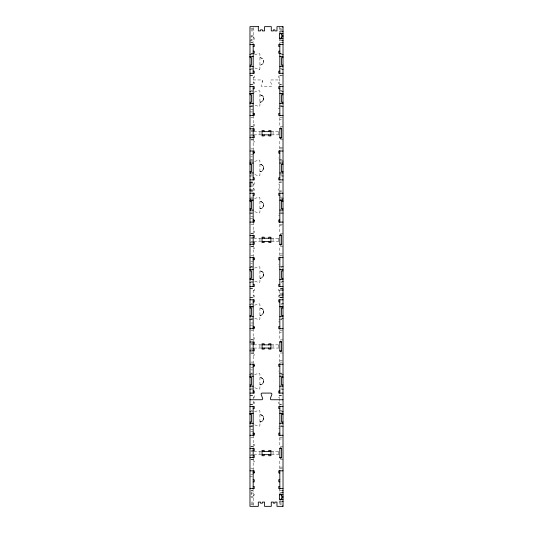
<?xml version="1.0" encoding="UTF-8"?>
<svg xmlns="http://www.w3.org/2000/svg" width="533" height="533" viewBox="0 0 533 533"><rect width="100%" height="100%" fill="white"/><g stroke="black" fill="none" stroke-linecap="round" stroke-linejoin="round"><path stroke-width="0.4" stroke-dasharray="2.67 2" d="M263.529 62.374L263.422 60.082M263.222 63.141L262.136 64.4L260.67 65.046M254.574 54.899L258.858 53.4A1.066 1.066 0 0 1 259.924 54.466L259.924 68.324A1.066 1.066 0 0 1 258.858 69.39L254.574 67.884M254.181 92.149L258.858 90.51A1.066 1.066 0 0 1 259.924 91.576L259.924 105.434A1.066 1.066 0 0 1 258.858 106.5L254.574 105.001M254.574 161.499L258.858 160A1.066 1.066 0 0 1 259.924 161.066L259.924 174.924A1.066 1.066 0 0 1 258.858 175.99L254.574 174.484M254.574 198.616L258.858 197.11A1.066 1.066 0 0 1 259.924 198.176L259.924 212.034A1.066 1.066 0 0 1 258.858 213.1L254.574 211.601M254.574 268.099L258.858 266.6A1.066 1.066 0 0 1 259.924 267.666L259.924 281.524A1.066 1.066 0 0 1 258.858 282.59L254.574 281.084M254.574 305.216L258.858 303.71A1.066 1.066 0 0 1 259.924 304.776L259.924 318.634A1.066 1.066 0 0 1 258.858 319.7L254.574 318.201M254.574 374.699L258.858 373.2A1.066 1.066 0 0 1 259.924 374.266L259.924 388.124A1.066 1.066 0 0 1 258.858 389.19L254.574 387.684M254.574 411.816L258.858 410.31A1.066 1.066 0 0 1 259.924 411.376L259.924 425.234A1.066 1.066 0 0 1 258.858 426.3L254.574 424.801M260.264 102.223C264.661 102.063 264.661 94.954 260.264 94.794M260.264 171.706C264.661 171.546 264.661 164.437 260.264 164.277M260.264 208.823C264.661 208.663 264.661 201.554 260.264 201.394M260.264 278.306C264.661 278.146 264.661 271.037 260.264 270.877M260.264 315.423C264.661 315.263 264.661 308.154 260.264 307.994M260.264 384.906C264.661 384.746 264.661 377.637 260.264 377.477M260.264 422.023C264.661 421.863 264.661 414.754 260.264 414.594M250.776 28.782L253.175 28.782M279.825 28.782L281.424 28.782M251.176 29.848L253.175 29.848M279.825 29.848L283.023 29.848M251.176 30.914L253.175 30.914M279.825 30.914L283.023 30.914M279.825 31.627L283.023 31.627M251.043 35.531L253.175 35.531M250.776 36.597L253.175 36.597M253.175 37.843L254.241 37.843L254.241 39.975L250.776 39.975M249.977 40.328L251.576 40.328L251.576 36.597M279.825 40.328L283.023 40.328M249.977 42.107L253.175 42.107M251.176 42.287L253.175 42.287L253.175 26.65M279.825 42.287L283.023 42.287M250.776 53.3L253.175 53.3M251.176 53.4L251.976 53.4M279.825 53.4L281.924 53.4M251.176 54.466L251.976 54.466M281.024 54.466L281.824 54.466M251.076 68.324L253.175 68.324M279.825 68.324L281.924 68.324M251.176 69.39L252.775 69.39M281.024 69.39L281.824 69.39M249.977 75.419L253.175 75.419L253.175 85.9M281.424 75.419L279.825 75.419L279.825 85.9M249.977 75.506L254.241 75.506L254.241 77.638L253.175 77.638M283.023 75.506L278.759 75.506L278.759 77.638L279.825 77.638M253.175 79.95L261.596 79.95A1.066 1.066 0 0 1 262.596 81.382L261.17 85.24A1.066 1.066 0 0 0 262.189 86.612L270.811 86.612A1.066 1.066 0 0 0 271.83 85.24L270.404 81.382A1.066 1.066 0 0 1 271.404 79.95L279.825 79.95M253.175 82.262L254.241 82.262L254.241 84.394L249.977 84.394M279.825 82.262L278.759 82.262L278.759 84.394L281.604 84.394M249.977 84.48L253.175 84.48M279.825 84.48L281.424 84.48M251.076 90.51L252.475 90.51M279.825 90.51L281.924 90.51M251.176 91.576L252.775 91.576M281.024 91.576L281.824 91.576M251.076 105.434L253.175 105.434M279.825 105.434L281.924 105.434M251.176 106.5L252.775 106.5M281.024 106.5L281.824 106.5M250.776 106.6L252.376 106.6M281.957 106.6L278.759 106.6L278.759 108.732L279.825 108.732M250.776 109.798L253.175 109.798M249.977 111.93L254.241 111.93M250.776 117.613L253.175 117.613M279.825 117.613L283.023 117.613M279.825 119.212L281.424 119.212M253.175 124.456L254.241 124.456L254.241 126.588L250.776 126.588M250.776 126.674L253.175 126.674M283.023 126.674L279.825 126.674L279.825 116.547M250.776 130.585L253.175 130.585M250.776 131.651L253.175 131.651M253.928 131.651L262.056 131.651M270.944 131.651L279.825 131.651M250.776 134.849L253.175 134.849M253.928 134.849L261.35 134.849M271.65 134.849L279.825 134.849M249.977 135.915L253.175 135.915M250.776 139.826L253.175 139.826M283.023 139.826L279.825 139.826L279.825 149.953M250.776 139.912L254.241 139.912L254.241 142.044L253.175 142.044M279.825 147.288L283.023 147.288M250.776 148.887L253.175 148.887M279.825 148.887L283.023 148.887M250.776 154.57L253.175 154.57M250.776 156.702L252.376 156.702M249.977 159.9L252.376 159.9M281.604 159.9L278.759 159.9L278.759 157.768M251.076 160L252.475 160M279.825 160L281.924 160M251.176 161.066L252.775 161.066M281.024 161.066L281.824 161.066M251.076 174.924L252.475 174.924M279.825 174.924L281.924 174.924M251.176 175.99L252.775 175.99M281.024 175.99L281.824 175.99M249.977 182.019L253.175 182.019L253.175 192.5M281.424 182.019L279.825 182.019L279.825 192.5M249.977 182.106L254.241 182.106L254.241 184.238L253.175 184.238M281.604 182.106L278.759 182.106L278.759 184.238L279.825 184.238M249.977 182.533L253.175 182.533M249.977 183.905L253.175 183.905M249.977 185.118L253.175 185.118M249.977 186.55L253.175 186.55M253.175 188.862L254.241 188.862L254.241 190.994L249.977 190.994M279.825 188.862L278.759 188.862L278.759 190.994L281.604 190.994M249.977 189.195L253.175 189.195M249.977 190.567L253.175 190.567M249.977 191.081L253.175 191.081M279.825 191.081L281.424 191.081M251.076 197.11L252.475 197.11M279.825 197.11L281.924 197.11M251.176 198.176L252.775 198.176M281.024 198.176L281.824 198.176M251.076 212.034L252.475 212.034M279.825 212.034L281.924 212.034M251.176 213.1L252.775 213.1M281.024 213.1L281.824 213.1M250.776 213.2L252.376 213.2M281.604 213.2L278.759 213.2L278.759 215.332L279.825 215.332M250.776 216.398L253.175 216.398M249.977 218.53L254.241 218.53M250.776 224.213L253.175 224.213M279.825 224.213L283.023 224.213M279.825 225.812L281.424 225.812M253.175 231.056L254.241 231.056L254.241 233.188L250.776 233.188M250.776 233.274L253.175 233.274M283.023 233.274L279.825 233.274L279.825 223.147M250.776 237.185L253.175 237.185M250.776 238.251L253.175 238.251M253.928 238.251L262.056 238.251M270.944 238.251L279.825 238.251M250.776 241.449L253.175 241.449M253.928 241.449L261.35 241.449M271.65 241.449L279.825 241.449M249.977 242.515L253.175 242.515M250.776 246.426L253.175 246.426M283.023 246.426L279.825 246.426L279.825 256.553M250.776 246.513L254.241 246.513L254.241 248.644L253.175 248.644M279.825 253.888L283.023 253.888M250.776 255.487L253.175 255.487M279.825 255.487L283.023 255.487M250.776 261.17L253.175 261.17M250.776 263.302L252.376 263.302M249.977 266.5L252.376 266.5M281.604 266.5L278.759 266.5L278.759 264.368M251.076 266.6L252.475 266.6M281.024 266.6L281.824 266.6M251.176 267.666L252.775 267.666M281.024 267.666L281.824 267.666M251.076 281.524L253.175 281.524M281.024 281.524L281.824 281.524M251.176 282.59L252.775 282.59M281.024 282.59L281.824 282.59M249.977 288.62L253.175 288.62L253.175 299.1M283.023 288.62L279.825 288.62L279.825 299.1M249.977 288.706L254.241 288.706L254.241 290.838L253.175 290.838M283.023 288.706L278.759 288.706L278.759 290.838L279.825 290.838M279.825 289.133L283.023 289.133M279.825 290.505L283.023 290.505M279.825 293.15L283.023 293.15M279.825 294.582L283.023 294.582M253.175 295.462L254.241 295.462L254.241 297.594L249.977 297.594M279.825 295.462L278.759 295.462L278.759 297.594L283.023 297.594M279.825 295.795L283.023 295.795M279.825 297.167L283.023 297.167M249.977 297.68L253.175 297.68M279.825 297.68L283.023 297.68M251.076 303.71L252.475 303.71M281.024 303.71L281.824 303.71M251.176 304.776L252.775 304.776M281.024 304.776L281.824 304.776M251.076 318.634L253.175 318.634M281.024 318.634L281.824 318.634M251.176 319.7L252.775 319.7M281.024 319.7L281.824 319.7M250.776 319.8L252.376 319.8M281.604 319.8L278.759 319.8L278.759 321.932L279.825 321.932M250.776 322.998L253.175 322.998M249.977 325.13L254.241 325.13M250.776 330.813L253.175 330.813M279.825 330.813L283.023 330.813M279.825 332.412L281.424 332.412M253.175 337.656L254.241 337.656L254.241 339.788L250.776 339.788M250.776 339.874L253.175 339.874M283.023 339.874L279.825 339.874L279.825 329.747M250.776 343.785L253.175 343.785M250.776 344.851L253.175 344.851M253.928 344.851L262.056 344.851M270.944 344.851L279.825 344.851M250.776 348.049L253.175 348.049M253.928 348.049L261.35 348.049M271.65 348.049L279.825 348.049M249.977 349.115L253.175 349.115M250.776 353.026L253.175 353.026M283.023 353.026L279.825 353.026L279.825 363.153M250.776 353.113L254.241 353.113L254.241 355.245L253.175 355.245M279.825 360.488L283.023 360.488M250.776 362.087L253.175 362.087M279.825 362.087L283.023 362.087M250.776 367.77L253.175 367.77M250.776 369.902L252.376 369.902M249.977 373.1L252.376 373.1M281.604 373.1L278.759 373.1L278.759 370.968M251.076 373.2L252.475 373.2M279.825 373.2L281.924 373.2M251.176 374.266L252.775 374.266M281.024 374.266L281.824 374.266M251.076 388.124L253.175 388.124M281.024 388.124L281.824 388.124M251.176 389.19L252.775 389.19M281.024 389.19L281.824 389.19M249.977 395.22L253.175 395.22L253.175 405.7M281.424 395.22L279.825 395.22L279.825 405.7M249.977 395.306L254.241 395.306L254.241 397.438L253.175 397.438M281.604 395.306L278.759 395.306L278.759 397.438L279.825 397.438M253.175 402.062L254.241 402.062L254.241 404.194L249.977 404.194M279.825 402.062L278.759 402.062L278.759 404.194L281.604 404.194M249.977 404.28L253.175 404.28M279.825 404.28L281.424 404.28M251.076 410.31L252.475 410.31M279.825 410.31L281.924 410.31M251.176 411.376L252.775 411.376M281.024 411.376L281.824 411.376M251.076 425.234L253.175 425.234M281.024 425.234L281.824 425.234M251.176 426.3L252.775 426.3M281.024 426.3L281.824 426.3M250.776 426.4L252.376 426.4M281.604 426.4L278.759 426.4L278.759 428.532L279.825 428.532M250.776 429.598L253.175 429.598M250.776 431.73L253.175 431.73M250.776 437.413L253.175 437.413M279.825 437.413L283.023 437.413M279.825 439.012L281.424 439.012M253.175 444.255L254.241 444.255L254.241 446.387L250.776 446.387M250.776 446.474L253.175 446.474M283.023 446.474L279.825 446.474L279.825 436.347M250.776 450.385L253.175 450.385M250.776 451.451L253.175 451.451M253.928 451.451L262.056 451.451M270.944 451.451L279.825 451.451M250.776 454.649L253.175 454.649M253.928 454.649L261.35 454.649M271.65 454.649L279.825 454.649M249.977 455.715L253.175 455.715M250.776 459.626L253.175 459.626M283.023 459.626L279.825 459.626L279.825 469.753M250.776 459.713L254.241 459.713L254.241 461.845L253.175 461.845M279.825 467.088L283.023 467.088M250.776 468.687L253.175 468.687M279.825 468.687L283.023 468.687M250.776 474.37L253.175 474.37M249.977 476.502L252.376 476.502M251.176 490.713L253.175 490.713L253.175 506.35M279.825 490.713L283.023 490.713M250.776 490.893L253.175 490.893M251.176 492.672L251.576 492.672L251.576 496.403M279.825 492.672L283.023 492.672M250.776 493.025L254.241 493.025L254.241 495.157L253.175 495.157M250.776 496.403L253.175 496.403M251.043 497.469L253.175 497.469M279.825 501.373L283.023 501.373M251.176 502.086L253.175 502.086M279.825 502.086L281.424 502.086M251.176 503.152L253.175 503.152M279.825 503.152L281.424 503.152M250.776 504.218L253.175 504.218M279.825 504.218L281.424 504.218M260.324 57.684L262.516 58.71M281.424 39.915L281.424 40.328M281.424 492.672L281.424 493.085M279.825 26.65L279.825 33.386M279.825 38.196L279.825 44.419M279.825 488.581L279.825 494.804M279.825 500.687L279.825 505.331M278.759 131.651L278.759 134.849M278.759 238.251L278.759 241.449M278.759 344.851L278.759 348.049M278.759 451.451L278.759 454.649M273.076 131.651L273.076 134.849M273.076 238.251L273.076 241.449M273.076 344.851L273.076 348.049M273.076 451.451L273.076 454.649M259.924 131.651L259.924 134.849M259.924 238.251L259.924 241.449M259.924 344.851L259.924 348.049M259.924 451.451L259.924 454.649M253.175 115.661L253.175 128.1M253.175 138.4L253.175 150.04M253.175 222.261L253.175 234.7M253.175 245L253.175 256.639M253.175 328.861L253.175 341.3M253.175 351.6L253.175 363.24M253.175 435.461L253.175 447.9M253.175 458.2L253.175 469.84M259.924 57.664A3.731 3.731 0 0 1 263.655 61.395A3.731 3.731 0 0 1 259.924 65.126M271.87 85.48L271.87 85.48M263.655 98.505L262.562 101.143L259.924 102.236A3.731 3.731 0 0 0 263.655 98.505L262.562 95.867L259.924 94.774A3.731 3.731 0 0 1 263.655 98.505M263.655 167.995L262.562 170.633L259.924 171.726A3.731 3.731 0 0 0 263.655 167.995L262.562 165.357L259.924 164.264A3.731 3.731 0 0 1 263.655 167.995M263.655 205.105L262.562 207.743L259.924 208.836A3.731 3.731 0 0 0 263.655 205.105L262.562 202.467L259.924 201.374A3.731 3.731 0 0 1 263.655 205.105M263.655 274.595L262.562 277.233L259.924 278.326A3.731 3.731 0 0 0 263.655 274.595L262.562 271.957L259.924 270.864A3.731 3.731 0 0 1 263.655 274.595M263.655 311.705L262.562 314.343L259.924 315.436A3.731 3.731 0 0 0 263.655 311.705L262.562 309.067L259.924 307.974A3.731 3.731 0 0 1 263.655 311.705M263.655 381.195L262.562 383.833L259.924 384.926A3.731 3.731 0 0 0 263.655 381.195L262.562 378.557L259.924 377.464A3.731 3.731 0 0 1 263.655 381.195M263.655 418.305L262.562 420.943L259.924 422.036A3.731 3.731 0 0 0 263.655 418.305L262.562 415.667L259.924 414.574A3.731 3.731 0 0 1 263.655 418.305M262.649 80.883L262.596 81.382L262.649 80.883M259.444 69.217L259.051 69.37L259.444 69.217M271.157 79.977L271.157 79.977M259.851 54.073L259.851 54.073"/><path stroke-width="0.8" d="M282.49 26.956L283.023 26.956M282.49 31.627L283.023 31.627M279.825 33.759L281.824 33.759M282.49 33.759L283.023 33.759M282.49 35.531L283.023 35.531M282.49 36.597L283.023 36.597M281.824 38.196L279.825 38.196A0.799 0.799 0 0 0 280.625 38.996A0.799 0.799 0 0 0 281.424 38.196C283.25 30.694 277.68 31.647 279.825 38.729M282.49 38.196L283.023 38.196M282.49 40.328L283.023 40.328M282.49 42.287L283.023 42.287M249.977 44.419L254.241 44.419L254.241 46.551L253.175 46.551M283.023 44.419L278.759 44.419L278.759 46.551L279.825 46.551M253.175 51.168L254.241 51.168L254.241 53.3L253.175 53.3M279.825 51.168L278.759 51.168L278.759 53.3L280.358 53.3M252.775 53.4L253.175 53.4M279.825 53.4L280.225 53.4M249.977 54.466L250.377 54.466M282.623 54.466L283.023 54.466M249.977 56.398L253.175 56.445M279.825 56.445L283.023 56.445M249.977 57.664L251.576 57.664L251.576 65.126L249.977 65.126M283.023 57.664L281.424 57.664L281.424 65.126L283.023 65.126M253.175 66.385L249.977 66.339A1.073 1.073 0 0 1 250.21 66.365M279.825 66.385L283.023 66.339M249.977 69.39L250.377 69.39M282.623 69.39L283.023 69.39M253.175 71.156L254.241 71.156L254.241 73.287L249.977 73.287M279.825 71.156L278.759 71.156L278.759 73.287L283.023 73.287M249.977 86.612L254.241 86.612L254.241 88.744L253.175 88.744M283.023 86.612L278.759 86.612L278.759 88.744L279.825 88.744M249.977 91.576L250.377 91.576M282.623 91.576L283.023 91.576M250.21 93.535A1.073 1.073 0 0 1 249.977 93.561L252.376 93.515M280.625 93.515L283.023 93.515L279.825 93.561M249.977 93.561L253.175 93.561M249.977 94.774L251.576 94.774L251.576 102.236L249.977 102.236M283.023 94.774L281.424 94.774L281.424 102.236L283.023 102.236M253.175 103.502L249.977 103.455A1.066 1.066 0 0 1 250.21 103.482M279.825 103.502L283.023 103.455M249.977 106.5L250.377 106.5M282.623 106.5L283.023 106.5M253.175 113.349L254.241 113.349L254.241 115.481L249.977 115.481M279.825 113.349L278.759 113.349L278.759 115.481L283.023 115.481M253.175 114.062L254.241 114.062M249.977 128.806L254.241 128.806L254.241 130.938L253.175 130.938M279.825 128.806L281.424 128.806L281.424 137.694A0.799 0.799 0 0 1 280.625 138.493A0.799 0.799 0 0 1 279.825 137.694L279.825 128.806A0.799 0.799 0 0 1 280.625 128.007A0.799 0.799 0 0 1 281.424 128.806M262.056 131.651L270.944 131.651M262.056 134.849L270.944 134.849M253.175 135.562L254.241 135.562L254.241 137.694L249.977 137.694M279.825 137.694L281.424 137.694M249.977 151.019L254.241 151.019L254.241 153.151L253.175 153.151M283.023 151.019L278.759 151.019L278.759 153.151L279.825 153.151M253.175 152.438L254.241 152.438M249.977 161.066L250.377 161.066M282.623 161.066L283.023 161.066M249.977 162.998L253.175 163.045M279.825 163.045L283.023 162.998M249.977 164.264L251.576 164.264L251.576 171.726L249.977 171.726M283.023 164.264L281.424 164.264L281.424 171.726L283.023 171.726M253.175 172.939L249.977 172.939A1.073 1.073 0 0 1 250.21 172.965M279.825 172.985L283.023 172.939M249.977 175.99L250.377 175.99M282.623 175.99L283.023 175.99M253.175 177.756L254.241 177.756L254.241 179.887L249.977 179.887M279.825 177.756L278.759 177.756L278.759 179.887L283.023 179.887M249.977 182.533L250.377 182.533M249.977 183.905L250.377 183.905M249.977 185.118L250.377 185.118M249.977 186.55L250.377 186.55M249.977 189.195L250.377 189.195M249.977 190.567L250.377 190.567M249.977 193.213L254.241 193.213L254.241 195.344L253.175 195.344M283.023 193.213L278.759 193.213L278.759 195.344L279.825 195.344M249.977 198.176L250.377 198.176M282.623 198.176L283.023 198.176M250.21 200.135A1.066 1.066 0 0 1 249.977 200.161L252.376 200.115M280.625 200.115L283.023 200.115L279.825 200.161M249.977 200.161L253.175 200.161M249.977 201.374L251.576 201.374L251.576 208.836L249.977 208.836M283.023 201.374L281.424 201.374L281.424 208.836L283.023 208.836M253.175 210.102L249.977 210.055A1.073 1.073 0 0 1 250.21 210.082M279.825 210.055L283.023 210.055M249.977 213.1L250.377 213.1M282.623 213.1L283.023 213.1M253.175 219.949L254.241 219.949L254.241 222.081L249.977 222.081M279.825 219.949L278.759 219.949L278.759 222.081L283.023 222.081M253.175 220.662L254.241 220.662M249.977 235.406L254.241 235.406L254.241 237.538L253.175 237.538M279.825 235.406L281.424 235.406L281.424 244.294A0.799 0.799 0 0 1 280.625 245.093A0.799 0.799 0 0 1 279.825 244.294L279.825 235.406A0.799 0.799 0 0 1 280.625 234.607A0.799 0.799 0 0 1 281.424 235.406M262.056 238.251L270.944 238.251M262.056 241.449L270.944 241.449M253.175 242.162L254.241 242.162L254.241 244.294L249.977 244.294M279.825 244.294L281.424 244.294M249.977 257.619L254.241 257.619L254.241 259.751L253.175 259.751M283.023 257.619L278.759 257.619L278.759 259.751L279.825 259.751M253.175 259.038L254.241 259.038M282.623 266.6L283.023 266.6M249.977 267.666L250.377 267.666M249.977 269.598L253.175 269.645M279.825 269.598L283.023 269.645M249.977 270.864L251.576 270.864L251.576 278.326L249.977 278.326M283.023 270.864L281.424 270.864L281.424 278.326L283.023 278.326M253.175 279.539L249.977 279.539A1.073 1.073 0 0 1 250.21 279.565M279.825 279.539L283.023 279.539M282.623 281.524L283.023 281.524M249.977 282.59L250.377 282.59M253.175 284.356L254.241 284.356L254.241 286.488L249.977 286.488M279.825 284.356L278.759 284.356L278.759 286.488L283.023 286.488M282.623 289.133L283.023 289.133M282.623 290.505L283.023 290.505M282.623 293.15L283.023 293.15M282.623 294.582L283.023 294.582M282.623 295.795L283.023 295.795M282.623 297.167L283.023 297.167M249.977 299.812L254.241 299.812L254.241 301.945L253.175 301.945M283.023 299.812L278.759 299.812L278.759 301.945L279.825 301.945M282.623 303.71L283.023 303.71M249.977 304.776L250.377 304.776M250.21 306.735A1.066 1.066 0 0 1 249.977 306.761L252.376 306.715M282.224 306.715L279.825 306.715L283.023 306.761M249.977 306.761L253.175 306.761M249.977 307.974L251.576 307.974L251.576 315.436L249.977 315.436M283.023 307.974L281.424 307.974L281.424 315.436L283.023 315.436M253.175 316.702L249.977 316.655A1.073 1.073 0 0 1 250.21 316.682M279.825 316.655L283.023 316.655M282.623 318.634L283.023 318.634M249.977 319.7L250.377 319.7M253.175 326.549L254.241 326.549L254.241 328.681L249.977 328.681M279.825 326.549L278.759 326.549L278.759 328.681L283.023 328.681M253.175 327.262L254.241 327.262M249.977 342.006L254.241 342.006L254.241 344.138L253.175 344.138M279.825 342.006L281.424 342.006L281.424 350.894A0.799 0.799 0 0 1 280.625 351.693A0.799 0.799 0 0 1 279.825 350.894L279.825 342.006A0.799 0.799 0 0 1 280.625 341.207A0.799 0.799 0 0 1 281.424 342.006M262.056 344.851L270.944 344.851M262.056 348.049L270.944 348.049M253.175 348.762L254.241 348.762L254.241 350.894L249.977 350.894M279.825 350.894L281.424 350.894M249.977 364.219L254.241 364.219L254.241 366.351L253.175 366.351M283.023 364.219L278.759 364.219L278.759 366.351L279.825 366.351M253.175 365.638L254.241 365.638M249.977 374.266L250.377 374.266M282.623 374.266L283.023 374.266M249.977 376.198L253.175 376.245M279.825 376.245L283.023 376.245M249.977 377.464L251.576 377.464L251.576 384.926L249.977 384.926M283.023 377.464L281.424 377.464L281.424 384.926L283.023 384.926M253.175 386.185L249.977 386.139A1.073 1.073 0 0 1 250.21 386.165M279.825 386.185L283.023 386.139M249.977 389.19L250.377 389.19M282.623 389.19L283.023 389.19M253.175 390.955L254.241 390.955L254.241 393.087L249.977 393.087M279.825 390.955L278.759 390.955L278.759 393.087L283.023 393.087M249.977 399.75L261.596 399.75A1.066 1.066 0 0 0 262.596 398.318L261.17 394.46A1.066 1.066 0 0 1 262.189 393.087L270.811 393.087A1.066 1.066 0 0 1 271.83 394.46L270.404 398.318A1.066 1.066 0 0 0 271.404 399.75L283.023 399.75M249.977 406.413L254.241 406.413L254.241 408.545L253.175 408.545M283.023 406.413L278.759 406.413L278.759 408.545L279.825 408.545M249.977 411.376L250.377 411.376M282.623 411.376L283.023 411.376M250.21 413.335A1.066 1.066 0 0 1 249.977 413.361L252.376 413.315M280.625 413.315L283.023 413.315L279.825 413.361M249.977 413.361L253.175 413.361M249.977 414.574L251.576 414.574L251.576 422.036L249.977 422.036M283.023 414.574L281.424 414.574L281.424 422.036L283.023 422.036M253.175 423.302L249.977 423.255A1.073 1.073 0 0 1 250.21 423.282M279.825 423.302L283.023 423.255M249.977 426.3L250.377 426.3M282.623 426.3L283.023 426.3M253.175 433.149L254.241 433.149L254.241 435.281L249.977 435.281M279.825 433.149L278.759 433.149L278.759 435.281L283.023 435.281M253.175 433.862L254.241 433.862M249.977 448.606L254.241 448.606L254.241 450.738L253.175 450.738M279.825 448.606L281.424 448.606L281.424 457.494A0.799 0.799 0 0 1 280.625 458.293A0.799 0.799 0 0 1 279.825 457.494L279.825 448.606A0.799 0.799 0 0 1 280.625 447.807A0.799 0.799 0 0 1 281.424 448.606M262.056 451.451L270.944 451.451M262.056 454.649L270.944 454.649M253.175 455.362L254.241 455.362L254.241 457.494L249.977 457.494M279.825 457.494L281.424 457.494M249.977 470.819L254.241 470.819L254.241 472.951L253.175 472.951M283.023 470.819L278.759 470.819L278.759 472.951L279.825 472.951M253.175 472.238L254.241 472.238M253.175 479.7L254.241 479.7L254.241 481.832L253.175 481.832M279.825 479.7L278.759 479.7L278.759 481.832L279.825 481.832M253.175 486.449L254.241 486.449L254.241 488.581L249.977 488.581M279.825 486.449L278.759 486.449L278.759 488.581L283.023 488.581M282.49 490.713L283.023 490.713M282.49 492.672L283.023 492.672M281.824 494.804L279.825 494.804A0.799 0.799 0 0 1 280.625 494.004A0.799 0.799 0 0 1 281.424 494.804C283.25 502.306 277.68 501.353 279.825 494.271M282.49 494.804L283.023 494.804M282.49 496.403L283.023 496.403M282.49 497.469L283.023 497.469M279.825 499.241L281.824 499.241M282.49 499.241L283.023 499.241M282.49 501.373L283.023 501.373M282.49 506.044L283.023 506.044M279.825 43.886L279.825 73.374M279.825 86.526L279.825 116.034M279.825 150.466L279.825 179.974M279.825 193.126L279.825 222.634M279.825 257.066L279.825 286.574M279.825 299.726L279.825 329.234M279.825 363.666L279.825 393.174M279.825 406.326L279.825 435.834M279.825 470.266L279.825 489.114M268.799 131.651L268.799 130.585L270.931 130.585L270.931 135.915L268.799 135.915L268.799 134.849M268.799 238.251L268.799 237.185L270.931 237.185L270.931 242.515L268.799 242.515L268.799 241.449M268.799 344.851L268.799 343.785L270.931 343.785L270.931 349.115L268.799 349.115L268.799 348.049M268.799 451.451L268.799 450.385L270.931 450.385L270.931 455.715L268.799 455.715L268.799 454.649M264.181 131.651L264.181 130.585L262.049 130.585L262.049 135.915L264.181 135.915L264.181 134.849M264.181 238.251L264.181 237.185L262.049 237.185L262.049 242.515L264.181 242.515L264.181 241.449M264.181 344.851L264.181 343.785L262.049 343.785L262.049 349.115L264.181 349.115L264.181 348.049M264.181 451.451L264.181 450.385L262.049 450.385L262.049 455.715L264.181 455.715L264.181 454.649M253.175 43.706L253.175 73.374M253.175 86.526L253.175 115.661M253.175 128.719L253.175 137.781M253.175 150.839L253.175 179.974M253.175 193.126L253.175 222.261M253.175 235.32L253.175 244.381M253.175 257.439L253.175 286.574M253.175 299.726L253.175 328.861M253.175 341.92L253.175 350.98M253.175 364.039L253.175 393.174M253.175 406.326L253.175 435.461M253.175 448.52L253.175 457.58M253.175 470.639L253.175 489.294M250.21 376.218A1.066 1.066 0 0 1 249.977 376.245M250.21 269.618A1.066 1.066 0 0 1 249.977 269.645M250.21 163.018A1.066 1.066 0 0 1 249.977 163.045M250.21 56.418A1.066 1.066 0 0 1 249.977 56.445M258.325 26.65L249.977 26.65L249.977 506.35L258.325 506.35L258.325 502.086L260.457 502.086L260.457 503.152L262.416 503.152L262.416 502.086L264.548 502.086L264.548 506.35L271.284 506.35L271.284 502.086L273.416 502.086L273.416 503.152L274.848 503.152L274.848 502.086L276.98 502.086L276.98 506.35L283.023 506.35L283.023 26.65L276.98 26.65L276.98 30.914L274.848 30.914L274.848 29.848L273.416 29.848L273.416 30.914L271.284 30.914L271.284 26.65L264.548 26.65L264.548 30.914L262.416 30.914L262.416 29.848L260.457 29.848L260.457 30.914L258.325 30.914L258.325 26.65"/></g></svg>
